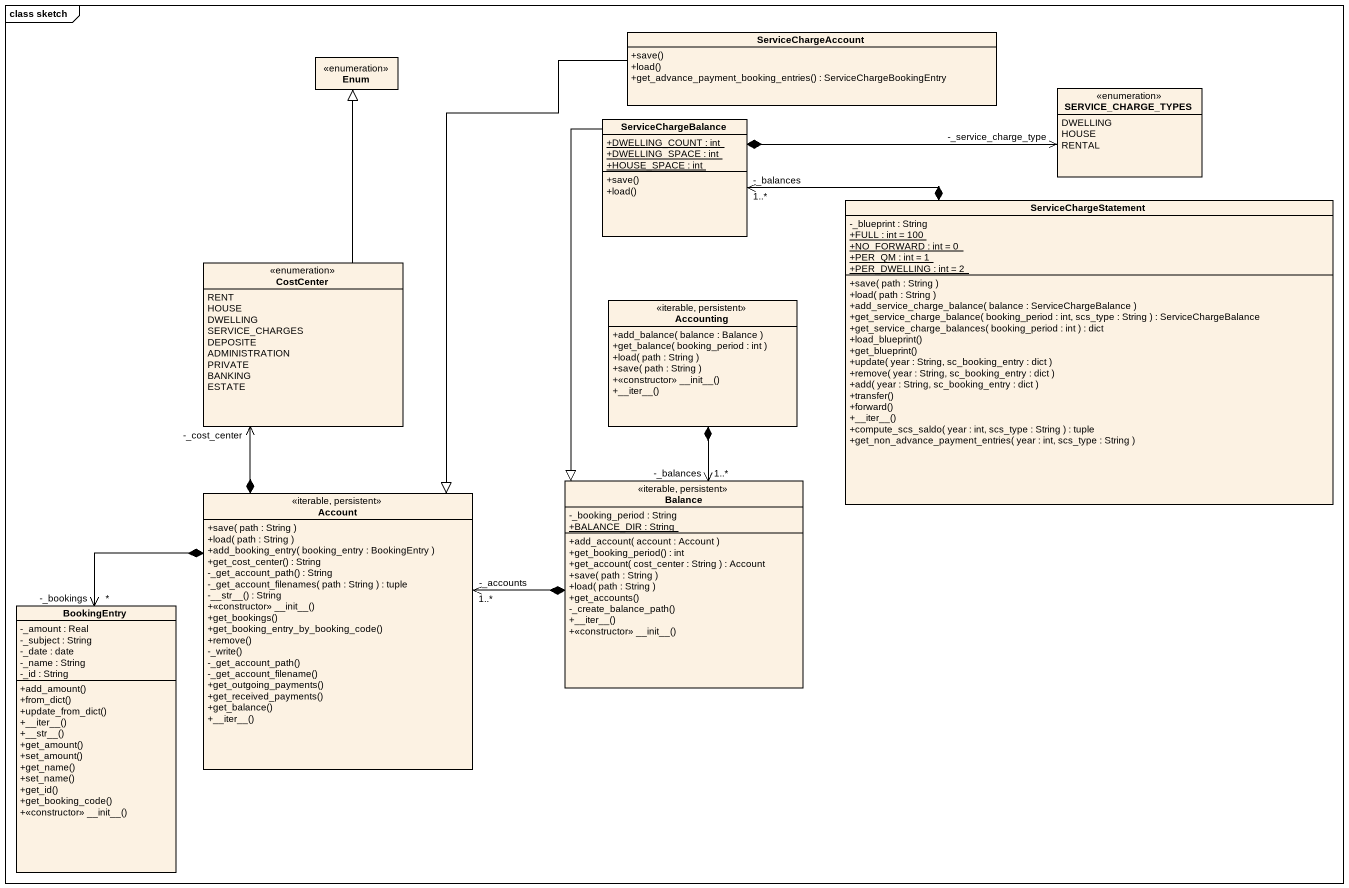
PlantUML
@startuml
mainframe class sketch
hide circle
hide empty members
skinparam classAttributeIconSize 0
class ServiceChargeAccount {
  +save()
  +load()
  +get_advance_payment_booking_entries() : ServiceChargeBookingEntry
}
enum "Enum" as Enum_
enum SERVICE_CHARGE_TYPES {
  DWELLING
  HOUSE
  RENTAL
}
class ServiceChargeBalance {
  {static} +DWELLING_COUNT : int
  {static} +DWELLING_SPACE : int
  {static} +HOUSE_SPACE : int
  +save()
  +load()
}
class ServiceChargeStatement {
  -_blueprint : String
  {static} +FULL : int = 100
  {static} +NO_FORWARD : int = 0
  {static} +PER_QM : int = 1
  {static} +PER_DWELLING : int = 2
  +save( path : String )
  +load( path : String )
  +add_service_charge_balance( balance : ServiceChargeBalance )
  +get_service_charge_balance( booking_period : int, scs_type : String ) : ServiceChargeBalance
  +get_service_charge_balances( booking_period : int ) : dict
  +load_blueprint()
  +get_blueprint()
  +update( year : String, sc_booking_entry : dict )
  +remove( year : String, sc_booking_entry : dict )
  +add( year : String, sc_booking_entry : dict )
  +transfer()
  +forward()
  +~__iter~__()
  +compute_scs_saldo( year : int, scs_type : String ) : tuple
  +get_non_advance_payment_entries( year : int, scs_type : String )
}
enum CostCenter {
  RENT
  HOUSE
  DWELLING
  SERVICE_CHARGES
  DEPOSITE
  ADMINISTRATION
  PRIVATE
  BANKING
  ESTATE
}
class Accounting <<iterable, persistent>> {
  +add_balance( balance : Balance )
  +get_balance( booking_period : int )
  +load( path : String )
  +save( path : String )
  +<<constructor>> ~__init~__()
  +~__iter~__()
}
class Balance <<iterable, persistent>> {
  -_booking_period : String
  {static} +BALANCE_DIR : String
  +add_account( account : Account )
  +get_booking_period() : int
  +get_account( cost_center : String ) : Account
  +save( path : String )
  +load( path : String )
  +get_accounts()
  -_create_balance_path()
  +~__iter~__()
  +<<constructor>> ~__init~__()
}
class Account <<iterable, persistent>> {
  +save( path : String )
  +load( path : String )
  +add_booking_entry( booking_entry : BookingEntry )
  +get_cost_center() : String
  -_get_account_path() : String
  -_get_account_filenames( path : String ) : tuple
  -~__str~__() : String
  +<<constructor>> ~__init~__()
  +get_bookings()
  +get_booking_entry_by_booking_code()
  +remove()
  -_write()
  -_get_account_path()
  -_get_account_filename()
  +get_outgoing_payments()
  +get_received_payments()
  +get_balance()
  +~__iter~__()
}
class BookingEntry {
  -_amount : Real
  -_subject : String
  -_date : date
  -_name : String
  -_id : String
  +add_amount()
  +from_dict()
  +update_from_dict()
  +~__iter~__()
  +~__str~__()
  +get_amount()
  +set_amount()
  +get_name()
  +set_name()
  +get_id()
  +get_booking_code()
  +<<constructor>> ~__init~__()
}
ServiceChargeAccount --|> Account
ServiceChargeBalance *-right-> "-_service_charge_type" SERVICE_CHARGE_TYPES
ServiceChargeBalance --|> Balance
ServiceChargeStatement *-left-> "-_balances\n1..*" ServiceChargeBalance
CostCenter -up-|> Enum_
Accounting *--> "-_balances\n1..*" Balance
Balance *-left-> "-_accounts\n1..*" Account
Account *-up-> "-_cost_center" CostCenter
Account *-left-> "*\n-_bookings" BookingEntry
@enduml
